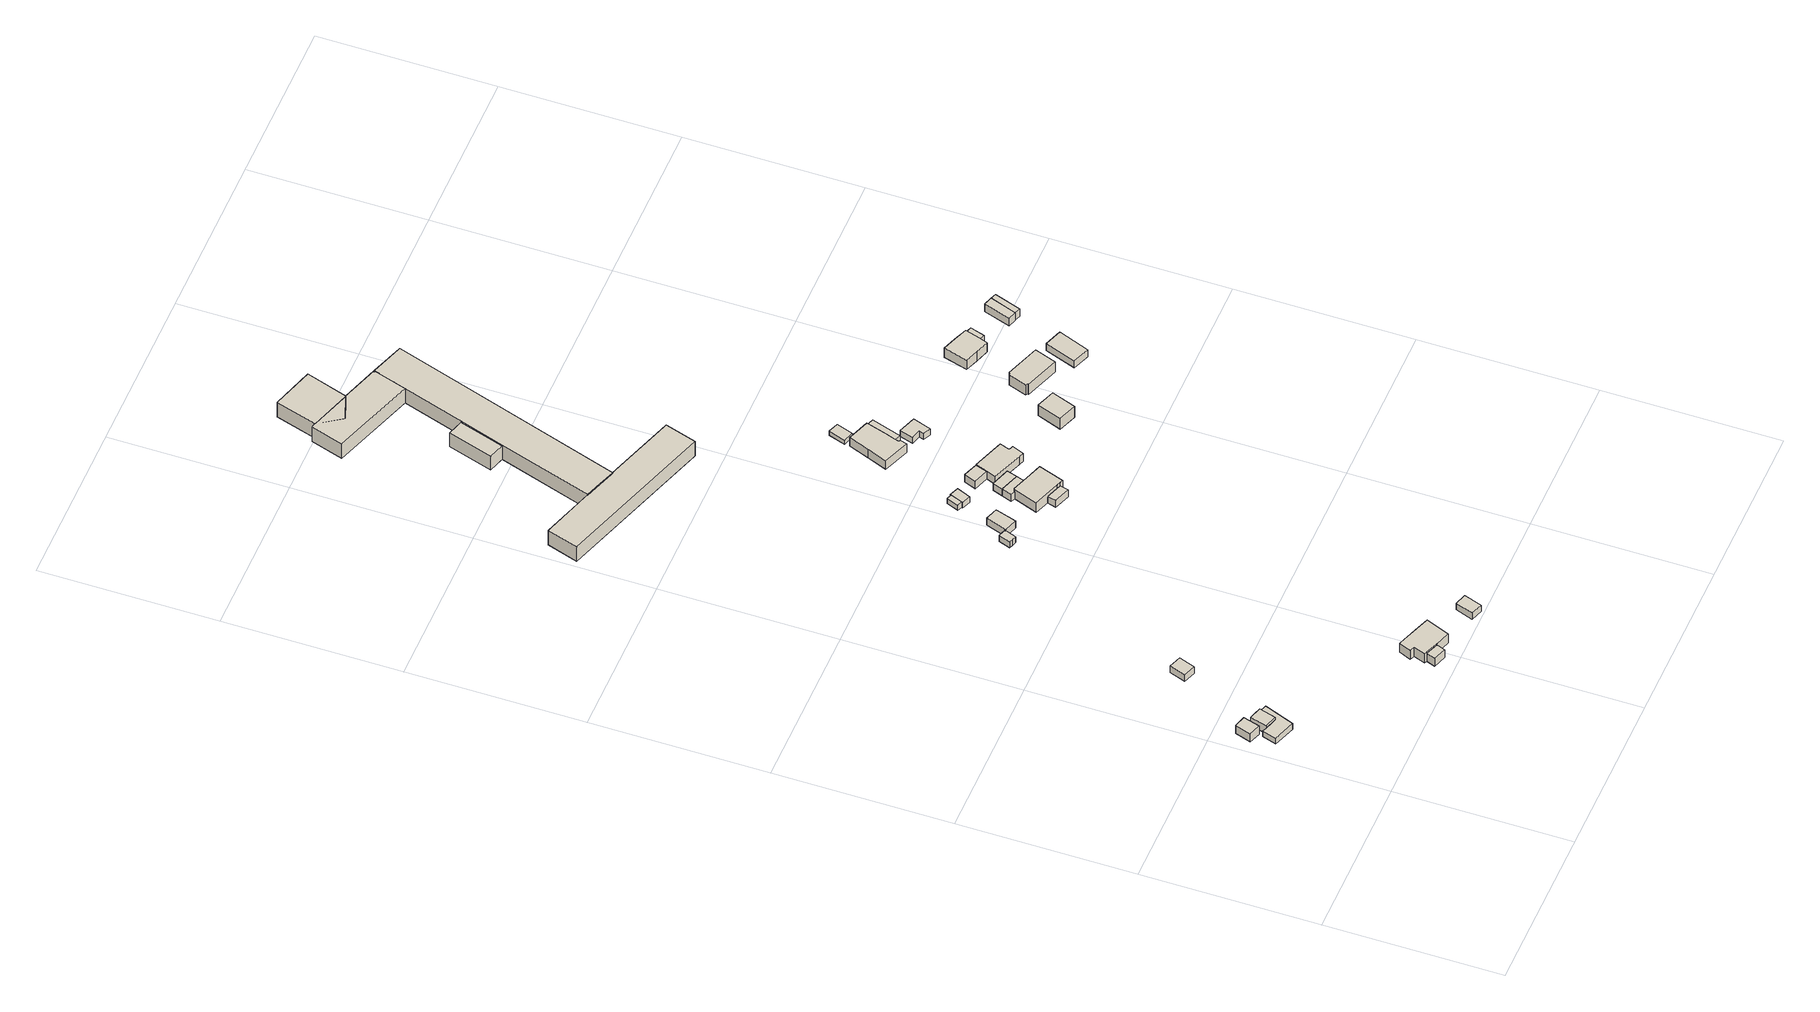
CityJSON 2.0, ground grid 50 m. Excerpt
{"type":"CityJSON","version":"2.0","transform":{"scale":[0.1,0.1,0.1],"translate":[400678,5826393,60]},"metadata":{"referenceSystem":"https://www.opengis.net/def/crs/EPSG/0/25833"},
"CityObjects":{
"building1":{"type":"Building","attributes":{"Gemeindeschluessel":"11000011","BezugspunktDach":"2200","function":"31001_2143","measuredHeight":3,"storeysAboveGround":1},"address":[{"country":"Germany","locality":"Berlin","thoroughfareNumber":"134 (2)","thoroughfareName":"Hauptweg"}],"geometry":[{"type":"Solid","lod":"1","boundaries":[[[[0,1,2,3]],[[4,5,6,7]],[[4,7,3,2]],[[5,4,2,1]],[[6,5,1,0]],[[7,6,0,3]]]]}]},
"building2":{"type":"Building","attributes":{"Gemeindeschluessel":"11000011","BezugspunktDach":"2200","function":"31001_2143","measuredHeight":2.05,"storeysAboveGround":1},"address":[{"country":"Germany","locality":"Berlin","thoroughfareNumber":"134 (4)","thoroughfareName":"Hauptweg"}],"geometry":[{"type":"Solid","lod":"1","boundaries":[[[[8,9,10,11,12,13,14]],[[15,16,17,18,19,20,21]],[[15,21,14,13]],[[16,15,13,12]],[[17,16,12,11]],[[18,17,11,10]],[[19,18,10,9]],[[20,19,9,8]],[[21,20,8,14]]]]}]},
"building3":{"type":"Building","attributes":{"Gemeindeschluessel":"11000011","BezugspunktDach":"2200","function":"31001_2143","measuredHeight":3.34,"storeysAboveGround":1},"address":[{"country":"Germany","locality":"Berlin","thoroughfareNumber":"134 (3)","thoroughfareName":"Hauptweg"}],"geometry":[{"type":"Solid","lod":"1","boundaries":[[[[22,23,24,25,26]],[[27,28,29,30,31]],[[27,31,26,25]],[[28,27,25,24]],[[29,28,24,23]],[[30,29,23,22]],[[31,30,22,26]]]]}]},
"building4":{"type":"Building","attributes":{"Gemeindeschluessel":"11000011","BezugspunktDach":"2200","function":"31001_1010","measuredHeight":2.4,"storeysAboveGround":1},"address":[{"country":"Germany","locality":"Berlin","thoroughfareNumber":"132 (1)","thoroughfareName":"Hauptweg"}],"geometry":[{"type":"Solid","lod":"1","boundaries":[[[[32,33,34,35]],[[36,37,38,39]],[[36,39,35,34]],[[37,36,34,33]],[[38,37,33,32]],[[39,38,32,35]]]]}]},
"building5":{"type":"Building","attributes":{"Gemeindeschluessel":"11000011","function":"31001_1010"},"address":[{"country":"Germany","locality":"Berlin","thoroughfareNumber":"226","thoroughfareName":"Am Lindenweg"}],"children":["building5-1","building5-2"]},
"building5-1":{"type":"BuildingPart","attributes":{"BezugspunktDach":"2200","measuredHeight":3.93,"storeysAboveGround":1},"parents":["building5"],"geometry":[{"type":"MultiSurface","lod":"1","boundaries":[[[40,41,42,43,44,45,46,47,48,49,50,51]],[[52,53,54,55,56,57,58,59,60,61,62,63]],[[52,63,51,50]],[[53,52,50,49]],[[54,53,49,48]],[[55,54,48,47]],[[56,55,47,46]],[[57,56,46,45]],[[64,65,45,44]],[[66,67,64,58,44,43]],[[60,59,43,42]],[[61,60,42,41]],[[62,61,41,40]],[[63,62,40,51]],[[58,57,65,64]],[[59,58,64,67,66]]]}]},
"building5-2":{"type":"BuildingPart","attributes":{"BezugspunktDach":"2200","measuredHeight":2.91,"storeysAboveGround":1},"parents":["building5"],"geometry":[{"type":"MultiSurface","lod":"1","boundaries":[[[68,69,65,67,70,71]],[[60,59,57,56,72,73]],[[60,73,71,70]],[[59,60,70,67]],[[56,57,65,69]],[[72,56,69,68]],[[73,72,68,71]],[[57,58,64,65]],[[64,58,59,67]]]}]},
"building6":{"type":"Building","attributes":{"Gemeindeschluessel":"11000011","BezugspunktDach":"2200","function":"31001_2143","measuredHeight":2.43,"storeysAboveGround":1},"address":[{"country":"Germany","locality":"Berlin","thoroughfareNumber":"226 (1)","thoroughfareName":"Am Lindenweg"}],"geometry":[{"type":"Solid","lod":"1","boundaries":[[[[74,75,76,77]],[[78,79,80,81]],[[78,81,77,76]],[[79,78,76,75]],[[80,79,75,74]],[[81,80,74,77]]]]}]},
"building7":{"type":"Building","attributes":{"Gemeindeschluessel":"11000011","BezugspunktDach":"2200","function":"31001_2143","measuredHeight":2.63,"storeysAboveGround":1},"address":[{"country":"Germany","locality":"Berlin","thoroughfareNumber":"209 (3)","thoroughfareName":"Am Lindenweg"}],"geometry":[{"type":"Solid","lod":"1","boundaries":[[[[82,83,84,85,86,87,88,89]],[[90,91,92,93,94,95,96,97]],[[90,97,89,88]],[[91,90,88,87]],[[92,91,87,86]],[[93,92,86,85]],[[94,93,85,84]],[[95,94,84,83]],[[96,95,83,82]],[[97,96,82,89]]]]}]},
"building8":{"type":"Building","attributes":{"Gemeindeschluessel":"11000011","BezugspunktDach":"2200","function":"31001_2143","measuredHeight":2.59,"storeysAboveGround":1},"address":[{"country":"Germany","locality":"Berlin","thoroughfareNumber":"209 (2)","thoroughfareName":"Am Lindenweg"}],"geometry":[{"type":"Solid","lod":"1","boundaries":[[[[98,99,100,101,102,103]],[[104,105,106,107,108,109]],[[104,109,103,102]],[[105,104,102,101]],[[106,105,101,100]],[[107,106,100,99]],[[108,107,99,98]],[[109,108,98,103]]]]}]},
"building9":{"type":"Building","attributes":{"Gemeindeschluessel":"11000011","BezugspunktDach":"2200","function":"31001_2143","measuredHeight":1.9,"storeysAboveGround":1},"address":[{"country":"Germany","locality":"Berlin","thoroughfareNumber":"210 (3)","thoroughfareName":"Am Lindenweg"}],"geometry":[{"type":"Solid","lod":"1","boundaries":[[[[110,111,112,113]],[[114,115,116,117]],[[114,117,113,112]],[[115,114,112,111]],[[116,115,111,110]],[[117,116,110,113]]]]}]},
"building10":{"type":"Building","attributes":{"Gemeindeschluessel":"11000011","BezugspunktDach":"2200","function":"31001_2143","measuredHeight":2,"storeysAboveGround":1},"address":[{"country":"Germany","locality":"Berlin","thoroughfareNumber":"210 (2)","thoroughfareName":"Am Lindenweg"}],"geometry":[{"type":"Solid","lod":"1","boundaries":[[[[118,119,120,111,110,121]],[[122,123,124,125,126,127]],[[122,127,121,110]],[[123,122,110,111]],[[124,123,111,120]],[[125,124,120,119]],[[126,125,119,118]],[[127,126,118,121]]]]}]},
"building11":{"type":"Building","attributes":{"Gemeindeschluessel":"11000011","BezugspunktDach":"2200","function":"51009_1610","measuredHeight":2.98,"storeysAboveGround":0},"address":[{"country":"Germany","locality":"Berlin"}],"geometry":[{"type":"Solid","lod":"1","boundaries":[[[[128,129,130,131]],[[132,133,134,135]],[[132,135,131,130]],[[133,132,130,129]],[[134,133,129,128]],[[135,134,128,131]]]]}]},
"building12":{"type":"Building","attributes":{"Gemeindeschluessel":"11000011","BezugspunktDach":"2200","function":"31001_1010","measuredHeight":4.15,"storeysAboveGround":1},"address":[{"country":"Germany","locality":"Berlin","thoroughfareNumber":"209","thoroughfareName":"Am Lindenweg"}],"geometry":[{"type":"Solid","lod":"1","boundaries":[[[[136,137,138,139,140,141,142,143]],[[144,145,146,147,148,149,150,151]],[[144,151,143,142]],[[145,144,142,141]],[[146,145,141,140]],[[147,146,140,139]],[[148,147,139,138]],[[149,148,138,137]],[[150,149,137,136]],[[151,150,136,143]]]]}]},
"building13":{"type":"Building","attributes":{"Gemeindeschluessel":"11000011","BezugspunktDach":"2200","function":"31001_2463","measuredHeight":2.6,"storeysAboveGround":1},"address":[{"country":"Germany","locality":"Berlin","thoroughfareNumber":"209 (1)","thoroughfareName":"Am Lindenweg"}],"geometry":[{"type":"Solid","lod":"1","boundaries":[[[[152,153,154,155,156,157]],[[158,159,160,145,144,161]],[[158,161,157,156]],[[159,158,156,155]],[[160,159,155,154]],[[145,160,154,153]],[[144,145,153,152]],[[161,144,152,157]]]]}]},
"building14":{"type":"Building","attributes":{"Gemeindeschluessel":"11000011","BezugspunktDach":"2200","function":"31001_2463","measuredHeight":2.64,"storeysAboveGround":1},"address":[{"country":"Germany","locality":"Berlin","thoroughfareNumber":"210 (1)","thoroughfareName":"Am Lindenweg"}],"geometry":[{"type":"Solid","lod":"1","boundaries":[[[[155,162,163,156]],[[164,165,159,158]],[[164,158,156,163]],[[165,164,163,162]],[[159,165,162,155]],[[158,159,155,156]]]]}]},
"building15":{"type":"Building","attributes":{"name":"Filiale","Gemeindeschluessel":"11000011","function":"31001_3021"},"address":[{"country":"Germany","locality":"Berlin","thoroughfareNumber":"21","thoroughfareName":"Straße 3"}],"children":["building15-1","building15-2","building15-3","building15-4","building15-5"]},
"building15-1":{"type":"BuildingPart","attributes":{"BezugspunktDach":"2200","measuredHeight":5.9,"storeysAboveGround":1},"parents":["building15"],"geometry":[{"type":"MultiSurface","lod":"1","boundaries":[[[166,167,168,169,170,171,172,173,174,175,176,177]],[[178,179,180,181,182,183,184,185,186,187,188,189]],[[178,189,177,176],[178,190,191,189]],[[179,178,176,175]],[[181,180,174,173]],[[182,181,173,172]],[[184,183,171,170]],[[185,184,170,169]],[[186,185,169,168]],[[187,186,168,167]],[[192,193,187,167,166]],[[191,192,188,166,177]],[[190,178,189,191]],[[179,194,195,180]],[[183,196,197,171]],[[182,172,197,196]],[[188,187,193,192]],[[189,188,192,191]]]}]},
"building15-2":{"type":"BuildingPart","attributes":{"BezugspunktDach":"2200","measuredHeight":5.92,"storeysAboveGround":1},"parents":["building15"],"geometry":[{"type":"MultiSurface","lod":"1","boundaries":[[[172,197,170,198,199,200,201,202,203]],[[204,205,206,207,208,184,196,182,209]],[[204,209,203,202]],[[205,204,202,201]],[[207,206,200,199]],[[184,208,198,170]],[[171,183,196,184,170,197]],[[210,172,197,196,197,172]],[[209,182,172,203]],[[205,201,200,206]],[[208,207,199,198]],[[196,183,171,197]],[[182,196,197,172,210]]]}]},
"building15-3":{"type":"BuildingPart","attributes":{"BezugspunktDach":"2200","measuredHeight":5.05,"storeysAboveGround":1},"parents":["building15"],"geometry":[{"type":"Solid","lod":"1","boundaries":[[[[194,195,211,212]],[[213,180,179,214]],[[213,214,212,211]],[[180,213,211,195]],[[214,179,194,212]],[[179,180,195,194]]]]}]},
"building15-4":{"type":"BuildingPart","attributes":{"BezugspunktDach":"2200","measuredHeight":5.9,"storeysAboveGround":1},"parents":["building15"],"geometry":[{"type":"Solid","lod":"1","boundaries":[[[[215,199,198,216,217,218,201,200]],[[205,219,220,221,208,207,222,206]],[[205,201,200,201]],[[219,205,201,218]],[[220,219,218,217]],[[221,220,217,216]],[[208,221,216,198]],[[198,208,198,199]],[[222,207,199,215]],[[206,222,215,200]],[[200,201,205,206]],[[207,208,198,199]]]]}]},
"building15-5":{"type":"BuildingPart","attributes":{"BezugspunktDach":"2200","measuredHeight":5.37,"storeysAboveGround":1},"parents":["building15"],"geometry":[{"type":"MultiSurface","lod":"1","boundaries":[[[223,224,225,193,191,190,226,227]],[[228,178,189,187,186,229,230,231]],[[228,231,227,226]],[[178,228,226,190]],[[186,187,193,225]],[[229,186,225,224]],[[230,229,224,223]],[[231,230,223,227]],[[190,191,189,178]],[[187,188,192,193]],[[191,192,232,188,189]]]}]},
"building16":{"type":"Building","attributes":{"Gemeindeschluessel":"11000011","function":"31001_1010"},"address":[{"country":"Germany","locality":"Berlin","thoroughfareNumber":"210","thoroughfareName":"Am Lindenweg"}],"children":["building16-1","building16-2"]},
"building16-1":{"type":"BuildingPart","attributes":{"BezugspunktDach":"2200","measuredHeight":3.7,"storeysAboveGround":1},"parents":["building16"],"geometry":[{"type":"MultiSurface","lod":"1","boundaries":[[[233,234,235,236,237,238,239,240]],[[241,242,243,244,245,246,247,248]],[[241,248,240,239]],[[242,249,250,239,238]],[[243,242,238,237]],[[244,243,237,236]],[[245,244,236,235]],[[246,245,235,234]],[[247,246,234,233]],[[248,247,233,240]],[[250,249,242,241]]]}]},
"building16-2":{"type":"BuildingPart","attributes":{"BezugspunktDach":"2200","measuredHeight":2.84,"storeysAboveGround":1},"parents":["building16"],"geometry":[{"type":"Solid","lod":"1","boundaries":[[[[250,249,251,252]],[[253,242,241,254]],[[253,254,252,251]],[[242,253,251,249]],[[254,241,250,252]],[[249,250,241,242]]]]}]},
"building17":{"type":"Building","attributes":{"Gemeindeschluessel":"11000011","function":"31001_1010"},"address":[{"country":"Germany","locality":"Berlin","thoroughfareNumber":"212","thoroughfareName":"Am Lindenweg"}],"children":["building17-1","building17-2"]},
"building17-1":{"type":"BuildingPart","attributes":{"BezugspunktDach":"2200","measuredHeight":3.76,"storeysAboveGround":1},"parents":["building17"],"geometry":[{"type":"MultiSurface","lod":"1","boundaries":[[[255,256,257,258,259,260,261,262,263]],[[264,265,266,267,268,269,270,271,272]],[[264,272,263,262]],[[265,264,262,261]],[[266,265,261,260]],[[273,274,260,259]],[[275,273,259,258]],[[269,268,258,257]],[[270,269,257,256]],[[271,270,256,255]],[[272,271,255,263]],[[267,266,274,273]],[[268,267,273,275]]]}]},
"building17-2":{"type":"BuildingPart","attributes":{"BezugspunktDach":"2200","measuredHeight":2.5,"storeysAboveGround":1},"parents":["building17"],"geometry":[{"type":"MultiSurface","lod":"1","boundaries":[[[276,277,274,275]],[[266,278,279,268]],[[278,266,274,277]],[[279,278,277,276]],[[268,279,276,275]],[[266,267,273,274]],[[268,275,273,267]]]}]},
"building18":{"type":"Building","attributes":{"Gemeindeschluessel":"11000011","BezugspunktDach":"2200","function":"31001_1010","measuredHeight":1.63,"storeysAboveGround":1},"address":[{"country":"Germany","locality":"Berlin","thoroughfareNumber":"212 (2)","thoroughfareName":"Am Lindenweg"}],"geometry":[{"type":"Solid","lod":"1","boundaries":[[[[280,281,282,283]],[[284,285,286,287]],[[284,287,283,282]],[[285,284,282,281]],[[286,285,281,280]],[[287,286,280,283]]]]}]},
"building19":{"type":"Building","attributes":{"Gemeindeschluessel":"11000011","BezugspunktDach":"2200","function":"31001_1010","measuredHeight":2.24,"storeysAboveGround":1},"address":[{"country":"Germany","locality":"Berlin","thoroughfareNumber":"212 (1)","thoroughfareName":"Am Lindenweg"}],"geometry":[{"type":"Solid","lod":"1","boundaries":[[[[288,289,290,291,292,293]],[[294,295,296,297,298,299]],[[294,299,293,292]],[[295,294,292,291]],[[296,295,291,290]],[[297,296,290,289]],[[298,297,289,288]],[[299,298,288,293]]]]}]},
"building20":{"type":"Building","attributes":{"Gemeindeschluessel":"11000011","BezugspunktDach":"2200","function":"31001_1010","measuredHeight":4.75,"storeysAboveGround":1},"address":[{"country":"Germany","locality":"Berlin","thoroughfareNumber":"217","thoroughfareName":"Am Lindenweg"}],"geometry":[{"type":"Solid","lod":"1","boundaries":[[[[300,301,302,303]],[[304,305,306,307]],[[304,307,303,302]],[[305,304,302,301]],[[306,305,301,300]],[[307,306,300,303]]]]}]},
"building21":{"type":"Building","attributes":{"Gemeindeschluessel":"11000011","BezugspunktDach":"2200","function":"31001_1010","measuredHeight":3.64,"storeysAboveGround":1},"address":[{"country":"Germany","locality":"Berlin","thoroughfareNumber":"216","thoroughfareName":"Am Lindenweg"}],"geometry":[{"type":"Solid","lod":"1","boundaries":[[[[308,309,310,311,312,313,314,315]],[[316,317,318,319,320,321,322,323]],[[316,323,315,314]],[[317,316,314,313]],[[318,317,313,312]],[[319,318,312,311]],[[320,319,311,310]],[[321,320,310,309]],[[322,321,309,308]],[[323,322,308,315]]]]}]},
"building22":{"type":"Building","attributes":{"Gemeindeschluessel":"11000011","BezugspunktDach":"2200","function":"31001_1010","measuredHeight":3.84,"storeysAboveGround":1},"address":[{"country":"Germany","locality":"Berlin","thoroughfareNumber":"214","thoroughfareName":"Am Lindenweg"}],"geometry":[{"type":"Solid","lod":"1","boundaries":[[[[324,325,326,327,328,329,330]],[[331,332,333,334,335,336,337]],[[331,337,330,329]],[[332,331,329,328]],[[333,332,328,327]],[[334,333,327,326]],[[335,334,326,325]],[[336,335,325,324]],[[337,336,324,330]]]]}]},
"building23":{"type":"Building","attributes":{"Gemeindeschluessel":"11000011","BezugspunktDach":"2200","function":"31001_1010","measuredHeight":2.66,"storeysAboveGround":1},"address":[{"country":"Germany","locality":"Berlin","thoroughfareNumber":"216 (1)","thoroughfareName":"Am Lindenweg"}],"geometry":[{"type":"Solid","lod":"1","boundaries":[[[[338,339,340,341]],[[342,343,344,345]],[[342,345,341,340]],[[343,342,340,339]],[[344,343,339,338]],[[345,344,338,341]]]]}]},
"building24":{"type":"Building","attributes":{"Gemeindeschluessel":"11000011","BezugspunktDach":"2200","function":"51009_1610","measuredHeight":2.64,"storeysAboveGround":0},"address":[{"country":"Germany","locality":"Berlin"}],"geometry":[{"type":"Solid","lod":"1","boundaries":[[[[346,347,348,349]],[[350,351,352,353]],[[350,353,349,348]],[[351,350,348,347]],[[352,351,347,346]],[[353,352,346,349]]]]}]},
"building25":{"type":"Building","attributes":{"Gemeindeschluessel":"11000011","BezugspunktDach":"2200","function":"31001_1010","measuredHeight":2.8,"storeysAboveGround":1},"address":[{"country":"Germany","locality":"Berlin","thoroughfareNumber":"214 (1)","thoroughfareName":"Am Lindenweg"}],"geometry":[{"type":"Solid","lod":"1","boundaries":[[[[354,355,356,357]],[[358,359,360,361]],[[358,361,357,356]],[[359,358,356,355]],[[360,359,355,354]],[[361,360,354,357]]]]}]},
"building26":{"type":"Building","attributes":{"Gemeindeschluessel":"11000011","BezugspunktDach":"2200","function":"31001_1010","measuredHeight":2.71,"storeysAboveGround":1},"address":[{"country":"Germany","locality":"Berlin","thoroughfareNumber":"214 (2)","thoroughfareName":"Am Lindenweg"}],"geometry":[{"type":"Solid","lod":"1","boundaries":[[[[362,363,355,354]],[[364,365,366,367]],[[364,367,354,355]],[[365,364,355,363]],[[366,365,363,362]],[[367,366,362,354]]]]}]}
},
"vertices":[
[67,385,37],[81,432,37],[49,442,37],[34,397,37],[49,442,7],[81,432,7],[67,385,7],[34,397,7],
[114,312,27],[147,398,27],[125,406,27],[111,358,27],[74,369,27],[64,374,27],[51,334,27],[64,374,6],[74,369,6],[111,358,6],[125,406,6],[147,398,6],[114,312,6],[51,334,6],
[111,358,36],[125,406,36],[107,411,36],[89,417,36],[74,369,36],[89,417,8],[107,411,8],[125,406,8],[111,358,8],[74,369,8],
[205,614,34],[222,660,34],[186,673,34],[170,627,34],[186,673,10],[222,660,10],[205,614,10],[170,627,10],
[462,113,39],[450,80,39],[458,77,39],[458,78,39],[494,64,39],[496,63,39],[495,62,39],[537,48,39],[564,116,39],[520,132,39],[463,153,39],[449,119,39],[463,153,6],[520,132,6],[564,116,6],[537,48,6],[495,62,6],[496,63,6],[494,64,6],[458,78,6],[458,77,6],[450,80,6],[462,113,6],[449,119,6],[494,64,35],[496,63,35],[458,78,27],[458,78,35],
[486,38,35],[495,62,35],[458,77,35],[448,52,35],[486,38,6],[448,52,6],
[670,9,29],[687,60,29],[654,71,29],[636,21,29],[654,71,5],[687,60,5],[670,9,5],[636,21,5],
[456,1204,37],[467,1200,37],[478,1229,37],[477,1230,37],[478,1233,37],[467,1237,37],[457,1241,37],[445,1208,37],[457,1241,15],[467,1237,15],[478,1233,15],[477,1230,15],[478,1229,15],[467,1200,15],[456,1204,15],[445,1208,15],
[478,1229,42],[514,1218,42],[533,1278,42],[498,1290,42],[478,1233,42],[477,1230,42],[478,1233,16],[498,1290,16],[533,1278,16],[514,1218,16],[478,1229,16],[477,1230,16],
[533,1371,36],[546,1405,36],[532,1411,36],[519,1377,36],[532,1411,17],[546,1405,17],[533,1371,17],[519,1377,17],
[557,1359,36],[573,1398,36],[547,1408,36],[532,1368,36],[533,1371,16],[546,1405,16],[547,1408,16],[573,1398,16],[557,1359,16],[532,1368,16],
[664,1131,41],[671,1155,41],[625,1172,41],[618,1148,41],[625,1172,16],[671,1155,16],[664,1131,16],[618,1148,16],
[660,1159,53],[671,1155,53],[679,1152,53],[704,1224,53],[656,1241,53],[609,1258,53],[608,1255,53],[583,1187,53],[608,1255,17],[609,1258,17],[656,1241,17],[704,1224,17],[679,1152,17],[671,1155,17],[660,1159,17],[583,1187,17],
[608,1255,43],[609,1258,43],[651,1243,43],[660,1270,43],[606,1289,43],[596,1260,43],[606,1289,17],[660,1270,17],[651,1243,17],[596,1260,17],
[669,1299,43],[617,1317,43],[617,1317,17],[669,1299,17],
[238,2244,69],[284,2228,69],[285,2229,69],[500,2889,69],[404,2922,69],[404,2921,69],[374,2827,69],[318,2653,69],[317,2653,69],[277,2526,69],[191,2261,69],[191,2260,69],[191,2261,15],[277,2526,15],[317,2653,15],[318,2653,15],[374,2827,15],[404,2921,15],[404,2922,15],[500,2889,15],[285,2229,15],[284,2228,15],[238,2244,15],[191,2260,15],[191,2261,68],[191,2260,68],[238,2244,68],[284,2228,68],[277,2526,65],[317,2653,65],[389,2874,15],[389,2874,69],
[295,2959,69],[294,2958,69],[177,2997,69],[177,2998,69],[164,3001,69],[135,2909,69],[164,3001,15],[177,2998,15],[177,2997,15],[294,2958,15],[295,2959,15],[135,2909,15],[374,2827,42],
[271,2667,65],[231,2540,65],[271,2667,15],[231,2540,15],
[221,2932,69],[333,3076,69],[273,3095,69],[213,3114,69],[213,3114,15],[273,3095,15],[333,3076,15],[221,2932,15],
[462,2071,68],[490,2160,68],[285,2229,68],[39,2310,68],[10,2222,68],[39,2310,15],[490,2160,15],[462,2071,15],[10,2222,15],[238,2244,58],
[725,1287,47],[738,1282,47],[751,1315,47],[738,1320,47],[748,1348,47],[659,1380,47],[648,1347,47],[638,1320,47],[648,1347,17],[659,1380,17],[748,1348,17],[738,1320,17],[751,1315,17],[738,1282,17],[725,1287,17],[638,1320,17],[659,1380,45],[648,1347,45],
[618,1395,45],[605,1362,45],[618,1395,17],[605,1362,17],
[663,1570,48],[669,1590,48],[664,1592,48],[668,1606,48],[677,1632,48],[695,1691,48],[632,1714,48],[610,1656,48],[588,1599,48],[610,1656,17],[632,1714,17],[695,1691,17],[677,1632,17],[668,1606,17],[664,1592,17],[669,1590,17],[663,1570,17],[588,1599,17],[677,1632,42],[695,1691,42],[668,1606,42],
[689,1598,42],[717,1683,42],[717,1683,17],[689,1598,17],
[662,1718,33],[678,1765,33],[649,1776,33],[632,1728,33],[649,1776,17],[678,1765,17],[662,1718,17],[632,1728,17],
[723,1559,41],[719,1545,41],[740,1536,41],[757,1587,41],[708,1605,41],[696,1567,41],[708,1605,18],[757,1587,18],[740,1536,18],[719,1545,18],[723,1559,18],[696,1567,18],
[928,1214,58],[953,1283,58],[901,1302,58],[876,1233,58],[901,1302,18],[953,1283,18],[928,1214,18],[876,1233,18],
[959,1353,58],[958,1350,58],[1056,1315,58],[1078,1377,58],[980,1412,58],[978,1409,58],[972,1409,58],[954,1357,58],[972,1409,21],[978,1409,21],[980,1412,21],[1078,1377,21],[1056,1315,21],[958,1350,21],[959,1353,21],[954,1357,21],
[1024,1516,53],[1062,1503,53],[1071,1528,53],[1084,1569,53],[1045,1584,53],[1006,1598,53],[986,1530,53],[1006,1598,19],[1045,1584,19],[1084,1569,19],[1071,1528,19],[1062,1503,19],[1024,1516,19],[986,1530,19],
[1136,1257,46],[1169,1345,46],[1119,1363,46],[1088,1275,46],[1119,1363,20],[1169,1345,20],[1136,1257,20],[1088,1275,20],
[1089,1521,46],[1102,1562,46],[1084,1569,46],[1071,1528,46],[1084,1569,20],[1102,1562,20],[1089,1521,20],[1071,1528,20],
[1189,1474,49],[1215,1550,49],[1190,1558,49],[1165,1481,49],[1190,1558,21],[1215,1550,21],[1189,1474,21],[1165,1481,21],
[1205,1468,49],[1231,1544,49],[1215,1550,22],[1231,1544,22],[1205,1468,22],[1189,1474,22]
]}
